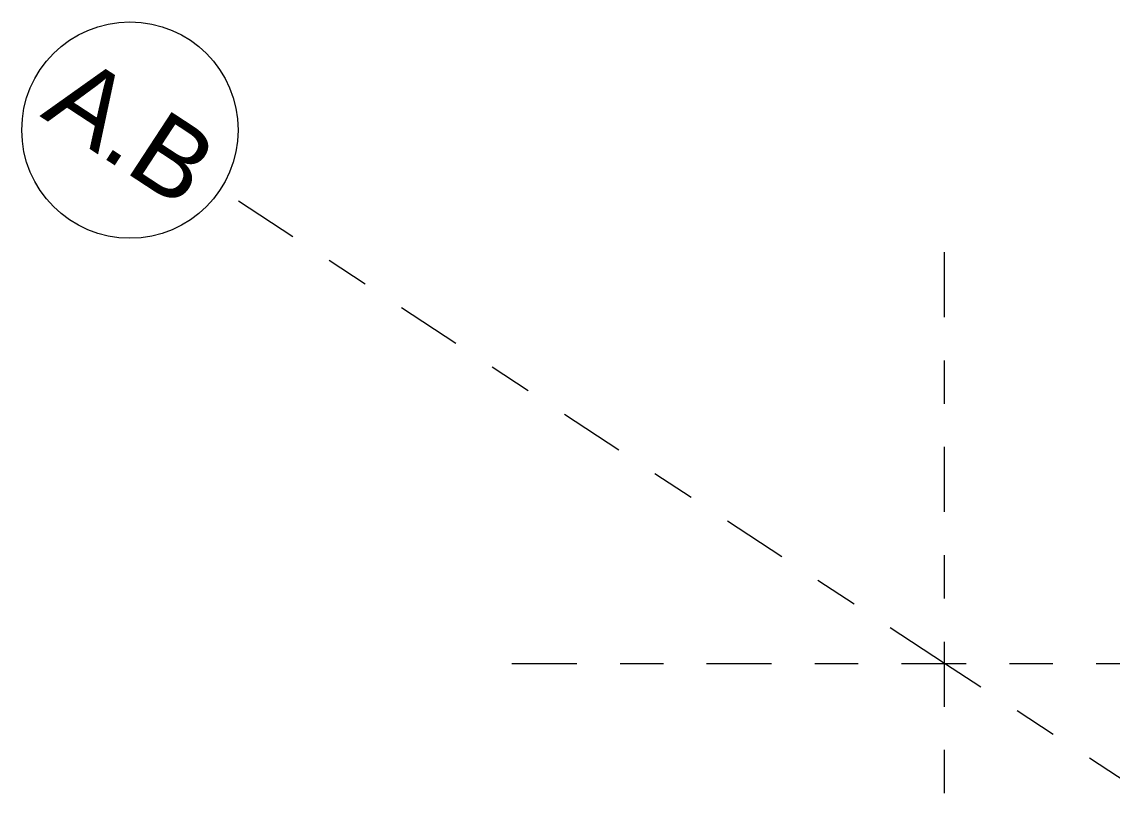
# Model space of a CAD drawing. Header units: metres. Extents: x 2696276 to 2696381, y 1245119 to 1245220.
# Drawn here: x 2696282.347 to 2696284.867, y 1245172.007 to 1245173.817 of the extents above; entities that cross this region are included whole.
import ezdxf

# ---------------------------------------------------------------- set-up
doc = ezdxf.new("R2010")
doc.units = ezdxf.units.M
doc.header["$PDMODE"] = 2
doc.header["$PDSIZE"] = -2
doc.linetypes.add('000_hbf_Strichpunkt 3_1_1mm Achsen', pattern=[0.25, 0.15, -0.05, 0, -0.05])
doc.layers.add('1_M01_Achsen.V', color=7, linetype='Continuous')
doc.layers.add('X_Mass', color=7, linetype='Continuous', lineweight=35)
doc.styles.add('ERSTELLTER_STIL_2', font='arial.ttf')
doc.styles.get("Standard").update_dxf_attribs({"font": 'arial.ttf'})

# ---------------------------------------------------------------- blocks, each defined once
blk = doc.blocks.new('Maß-A0S2JCVA73', base_point=(-898.67, -760.93))
at = {"color": 0, "linetype": 'ByBlock', "lineweight": -2, "ltscale": 0.35}
for p, q in [((-892, -431.27), (-599.69, -431.27)), ((-883.14, -439.94), (-882, -431.27)), ((-882, -431.27), (-882, -760.93)), ((-882, -431.27), (-880.86, -439.94)), ((-880.86, -439.94), (-883.14, -439.94)), ((-882, -760.93), (-883.14, -752.26)), ((-883.14, -752.26), (-880.86, -752.26)), ((-880.86, -752.26), (-882, -760.93)), ((-892, -760.93), (-460.01, -760.93))]:
    blk.add_line(p, q, dxfattribs=at)
for points in [[(-882, -431.27), (-880.86, -439.94), (-883.14, -439.94)], [(-882, -760.93), (-883.14, -752.26), (-880.86, -752.26)]]:
    blk.add_solid(points, dxfattribs=at)
at = {"color": 0, "linetype": 'ByBlock', "lineweight": -2, "ltscale": 0.35, "insert": (-898.67, -609.89), "char_height": 12.5, "attachment_point": 1, "rotation": 90}
blk.add_mtext('{\\fArial;330}', dxfattribs=at)
blk = doc.blocks.new('A$C4181af03')
at = {"layer": '1_M01_Achsen.V', "color": 7, "linetype": '000_hbf_Strichpunkt 3_1_1mm Achsen', "lineweight": 13}
for p, q in [((-9.3611, -5.4354), (-11.3611, -5.4354)), ((-9.3611, -5.4354), (-11.3611, -5.4354)), ((9.6389, -5.4354), (-9.3611, -5.4354)), ((9.6389, -5.4354), (-9.3611, -5.4354))]:
    blk.add_line(p, q, dxfattribs=at)
at = {"layer": '1_M01_Achsen.V', "color": 7, "linetype": 'Continuous', "lineweight": 13}
blk.add_circle((-11.6111, -5.4354), 0.25, dxfattribs=at)
blk.add_circle((-11.6111, -5.4354), 0.25, dxfattribs=at)
at = {"layer": '1_M01_Achsen.V', "color": 7, "linetype": '000_hbf_Strichpunkt 3_1_1mm Achsen', "lineweight": 13}
blk.add_point((-9.3611, -5.4354), dxfattribs=at)
blk.add_point((-9.3611, -5.4354), dxfattribs=at)
blk.add_point((-9.3611, -5.4354), dxfattribs=at)
blk.add_point((-9.3611, -5.4354), dxfattribs=at)
at = {"layer": '1_M01_Achsen.V', "color": 7, "lineweight": 13, "insert": (-11.8045, -5.3479), "char_height": 0.175, "attachment_point": 1, "style": 'ERSTELLTER_STIL_2'}
blk.add_mtext('\\A1;\\pt0;{\\fArial|b0|i0|c0|p34;A.B}', dxfattribs=at)
blk.add_mtext('\\A1;\\pt0;{\\fArial|b0|i0|c0|p34;A.B}', dxfattribs=at)
blk = doc.blocks.new('A$Ccc2696ef')
blk.add_blockref('A$C4181af03', (0, 0))

msp = doc.modelspace()

# ---------------------------------------------------------------- block references
at = {"rotation": 326.8000002754653}
msp.add_blockref('A$Ccc2696ef', (2696295.2894, 1245171.7568), dxfattribs=at)
at = {"layer": 'X_Mass', "ltscale": 0.35, "xscale": 0.01, "yscale": 0.01, "zscale": 0.01, "rotation": 326.8000002754653}
msp.add_blockref('Maß-A0S2JCVA73', (2696283.6031, 1245170.3104), dxfattribs=at)

doc.saveas('drawing.dxf')
